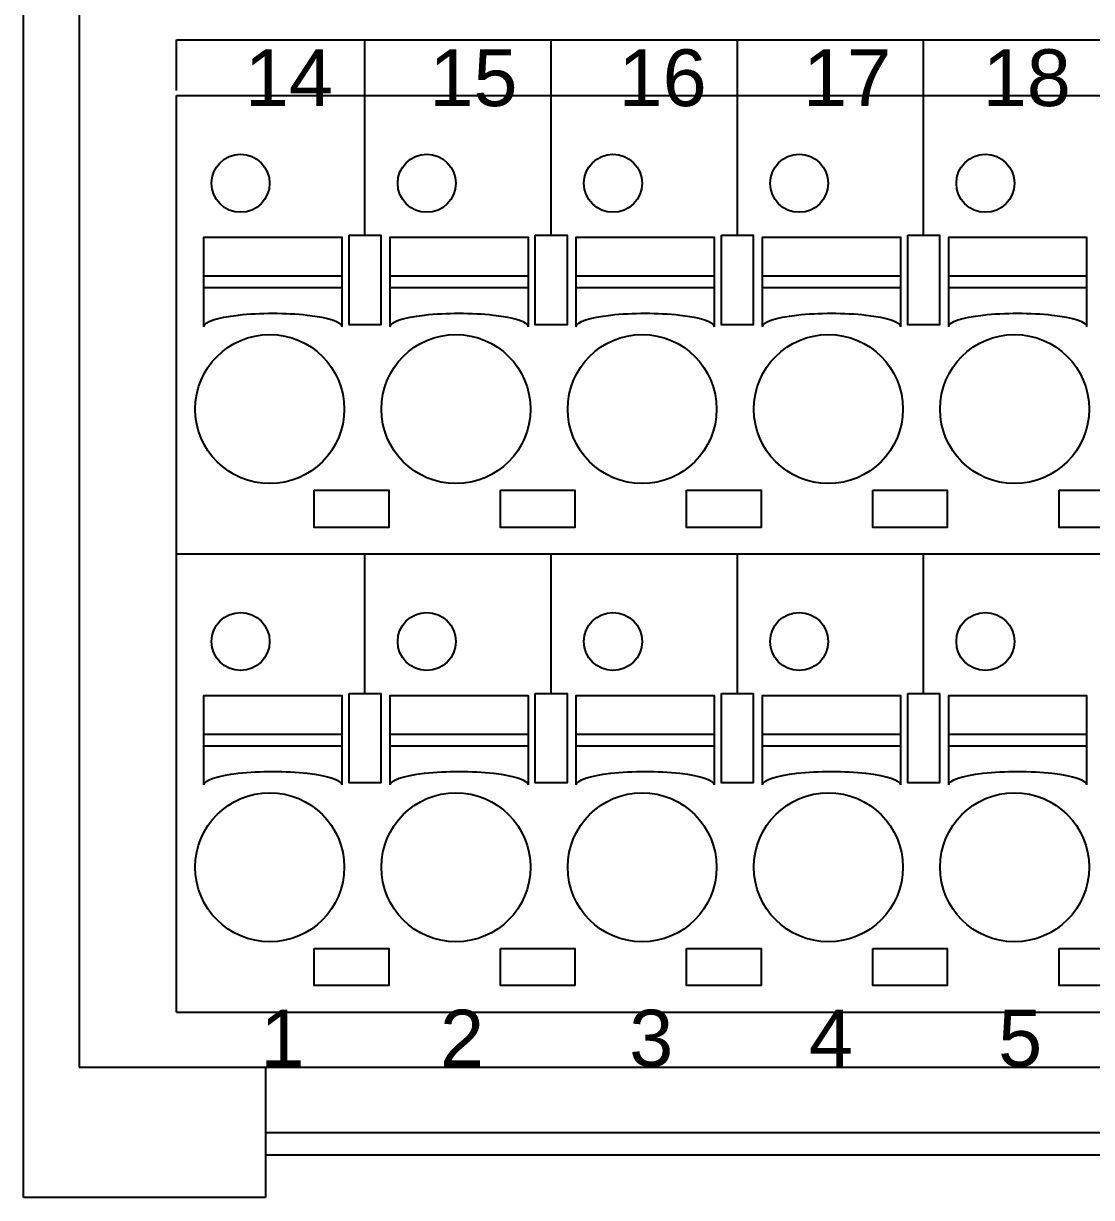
# Model space of a CAD drawing. Header units: millimetres. Extents: x 815.6 to 893.6, y 388.2 to 436.2.
# Drawn here: x 815.64 to 844.32, y 388.17 to 419.69 of the extents above; entities that cross this region are included whole.
import ezdxf

# ---------------------------------------------------------------- set-up
doc = ezdxf.new("R2010")
doc.units = ezdxf.units.MM
doc.layers.add('TOPOVERLAY', color=7, linetype='Continuous')
doc.styles.get("Standard").update_dxf_attribs({"font": 'arial.ttf'})

msp = doc.modelspace()

# ---------------------------------------------------------------- linework, layer by layer
at = {"linetype": 'Continuous'}
for p, q in [((815.641, 388.174), (815.641, 436.174)), ((817.141, 432.674), (817.141, 391.674)), ((817.141, 391.674), (892.141, 391.674)), ((822.141, 391.674), (822.141, 388.174)), ((822.141, 389.924), (887.141, 389.924)), ((822.141, 389.324), (887.141, 389.324)), ((822.141, 388.174), (815.641, 388.174))]:
    msp.add_line(p, q, dxfattribs=at)
for p, q in [((819.754, 417.887), (819.754, 419.249)), ((819.754, 419.249), (889.797, 419.249)), ((824.811, 417.752), (824.811, 419.249)), ((829.811, 417.752), (829.811, 419.249)), ((834.811, 417.752), (834.811, 419.249)), ((839.811, 417.752), (839.811, 419.249)), ((819.754, 417.752), (869.759, 417.752)), ((819.754, 405.452), (819.754, 417.752)), ((824.811, 414.007), (824.811, 417.752)), ((829.811, 414.007), (829.811, 417.752)), ((834.811, 414.007), (834.811, 417.752)), ((839.811, 414.007), (839.811, 417.752)), ((820.485, 412.914), (824.189, 412.914)), ((825.485, 412.914), (829.189, 412.914)), ((830.485, 412.914), (834.189, 412.914)), ((835.485, 412.914), (839.189, 412.914)), ((840.485, 412.914), (844.189, 412.914)), ((820.485, 412.601), (824.189, 412.601)), ((825.485, 412.601), (829.189, 412.601)), ((830.485, 412.601), (834.189, 412.601)), ((835.485, 412.601), (839.189, 412.601)), ((840.485, 412.601), (844.189, 412.601)), ((819.754, 405.452), (869.759, 405.452)), ((819.754, 393.152), (819.754, 405.452)), ((819.754, 405.452), (869.759, 405.452)), ((824.811, 401.707), (824.811, 405.452)), ((829.811, 401.707), (829.811, 405.452)), ((834.811, 401.707), (834.811, 405.452)), ((839.811, 401.707), (839.811, 405.452)), ((820.485, 400.614), (824.189, 400.614)), ((825.485, 400.614), (829.189, 400.614)), ((830.485, 400.614), (834.189, 400.614)), ((835.485, 400.614), (839.189, 400.614)), ((840.485, 400.614), (844.189, 400.614)), ((820.485, 400.301), (824.189, 400.301)), ((825.485, 400.301), (829.189, 400.301)), ((830.485, 400.301), (834.189, 400.301)), ((835.485, 400.301), (839.189, 400.301)), ((840.485, 400.301), (844.189, 400.301)), ((819.754, 393.152), (869.759, 393.152))]:
    msp.add_line(p, q)
for points in [[(820.485, 411.549), (820.485, 413.949), (824.189, 413.949), (824.189, 411.549)], [(825.485, 411.549), (825.485, 413.949), (829.189, 413.949), (829.189, 411.549)], [(830.485, 411.549), (830.485, 413.949), (834.189, 413.949), (834.189, 411.549)], [(835.485, 411.549), (835.485, 413.949), (839.189, 413.949), (839.189, 411.549)], [(840.485, 411.549), (840.485, 413.949), (844.189, 413.949), (844.189, 411.549)], [(820.485, 399.249), (820.485, 401.649), (824.189, 401.649), (824.189, 399.249)], [(825.485, 399.249), (825.485, 401.649), (829.189, 401.649), (829.189, 399.249)], [(830.485, 399.249), (830.485, 401.649), (834.189, 401.649), (834.189, 399.249)], [(835.485, 399.249), (835.485, 401.649), (839.189, 401.649), (839.189, 399.249)], [(840.485, 399.249), (840.485, 401.649), (844.189, 401.649), (844.189, 399.249)]]:
    msp.add_lwpolyline(points)
for points in [[(824.385, 414.007), (825.236, 414.007), (825.236, 411.602), (824.385, 411.602)], [(829.385, 414.007), (830.236, 414.007), (830.236, 411.602), (829.385, 411.602)], [(834.385, 414.007), (835.236, 414.007), (835.236, 411.602), (834.385, 411.602)], [(839.385, 414.007), (840.236, 414.007), (840.236, 411.602), (839.385, 411.602)], [(823.448, 407.162), (825.448, 407.162), (825.448, 406.162), (823.448, 406.162)], [(828.448, 407.162), (830.448, 407.162), (830.448, 406.162), (828.448, 406.162)], [(833.448, 407.162), (835.448, 407.162), (835.448, 406.162), (833.448, 406.162)], [(838.448, 407.162), (840.448, 407.162), (840.448, 406.162), (838.448, 406.162)], [(843.448, 407.162), (845.448, 407.162), (845.448, 406.162), (843.448, 406.162)], [(824.385, 401.707), (825.236, 401.707), (825.236, 399.302), (824.385, 399.302)], [(829.385, 401.707), (830.236, 401.707), (830.236, 399.302), (829.385, 399.302)], [(834.385, 401.707), (835.236, 401.707), (835.236, 399.302), (834.385, 399.302)], [(839.385, 401.707), (840.236, 401.707), (840.236, 399.302), (839.385, 399.302)], [(823.448, 394.862), (825.448, 394.862), (825.448, 393.862), (823.448, 393.862)], [(828.448, 394.862), (830.448, 394.862), (830.448, 393.862), (828.448, 393.862)], [(833.448, 394.862), (835.448, 394.862), (835.448, 393.862), (833.448, 393.862)], [(838.448, 394.862), (840.448, 394.862), (840.448, 393.862), (838.448, 393.862)], [(843.448, 394.862), (845.448, 394.862), (845.448, 393.862), (843.448, 393.862)]]:
    msp.add_lwpolyline(points, close=True)
for centre, radius in [((821.47, 415.4), 0.78), ((826.47, 415.4), 0.78), ((831.47, 415.4), 0.78), ((836.47, 415.4), 0.78), ((841.47, 415.4), 0.78), ((822.254, 409.339), 2), ((827.254, 409.339), 2), ((832.254, 409.339), 2), ((837.254, 409.339), 2), ((842.254, 409.339), 2), ((821.47, 403.1), 0.78), ((826.47, 403.1), 0.78), ((831.47, 403.1), 0.78), ((836.47, 403.1), 0.78), ((841.47, 403.1), 0.78), ((822.254, 397.039), 2), ((827.254, 397.039), 2), ((832.254, 397.039), 2), ((837.254, 397.039), 2), ((842.254, 397.039), 2)]:
    msp.add_circle(centre, radius)
at = {"extrusion": (0, 0, -1)}
for centre in [(822.337, 411.549), (827.337, 411.549), (832.337, 411.549), (837.337, 411.549), (842.337, 411.549), (822.337, 399.249), (827.337, 399.249), (832.337, 399.249), (837.337, 399.249), (842.337, 399.249)]:
    msp.add_ellipse(centre, major_axis=(-1.852, 0), ratio=0.195651, start_param=6.283185, end_param=9.424778, dxfattribs=at)

# ---------------------------------------------------------------- texts
at = {"layer": 'TOPOVERLAY'}
for s, p in [('14', (821.586, 417.471)), ('15', (826.539, 417.471)), ('16', (831.619, 417.471)), ('17', (836.572, 417.471)), ('18', (841.398, 417.471)), ('1', (822, 391.69)), ('2', (826.826, 391.69)), ('3', (831.906, 391.69)), ('4', (836.732, 391.69)), ('5', (841.812, 391.69))]:
    msp.add_text(s, height=1.524, rotation=360, dxfattribs=at).set_placement(p)

doc.saveas('drawing.dxf')
